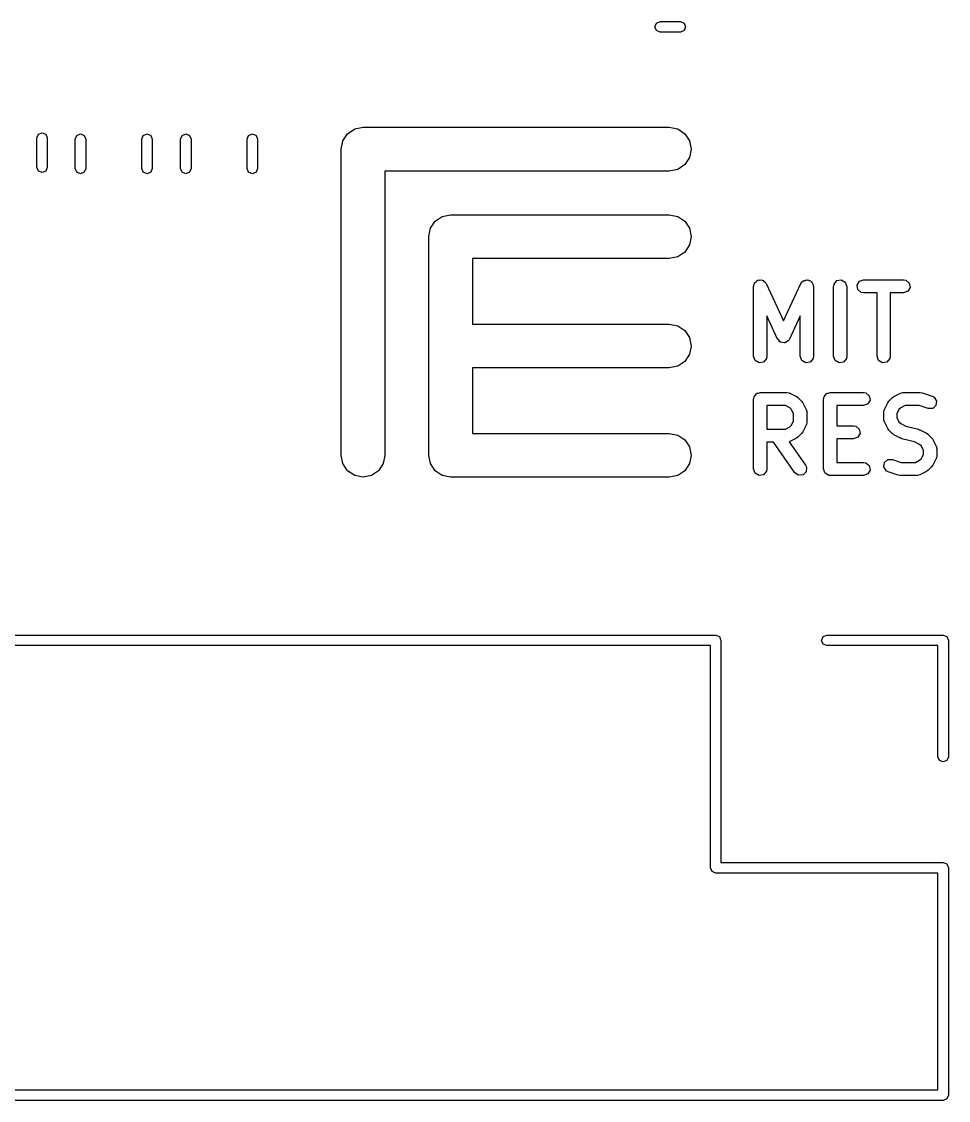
# Model space of a CAD drawing. Extents: x 131.4 to 171.3, y -117.7 to -82.5.
# Drawn here: x 147.31 to 157.9, y -117.67 to -105.34 of the extents above; entities that cross this region are included whole.
import ezdxf

# ---------------------------------------------------------------- set-up
doc = ezdxf.new("R2010")
doc.units = 0
doc.layers.add('BLACK', color=7, linetype='CONTINUOUS')

msp = doc.modelspace()

# ---------------------------------------------------------------- linework, layer by layer
at = {"layer": 'BLACK', "linetype": 'CONTINUOUS'}
for p, q in [((154.544, -105.4), (154.562, -105.358)), ((154.562, -105.442), (154.544, -105.4)), ((154.562, -105.358), (154.604, -105.34)), ((154.604, -105.46), (154.562, -105.442)), ((154.604, -105.34), (154.836, -105.34)), ((154.836, -105.34), (154.878, -105.358)), ((154.878, -105.442), (154.836, -105.46)), ((154.878, -105.358), (154.896, -105.4)), ((154.896, -105.4), (154.878, -105.442)), ((154.836, -105.46), (154.604, -105.46)), ((151.114, -106.568), (151.21, -106.549)), ((151.21, -106.549), (154.71, -106.549)), ((154.71, -106.549), (154.806, -106.568)), ((147.48, -106.671), (147.498, -106.629)), ((147.48, -107.006), (147.48, -106.671)), ((147.498, -106.629), (147.54, -106.611)), ((147.54, -106.611), (147.582, -106.629)), ((147.582, -106.629), (147.6, -106.671)), ((147.6, -106.671), (147.6, -107.006)), ((147.92, -106.685), (147.938, -106.642)), ((147.92, -107.02), (147.92, -106.685)), ((147.938, -106.642), (147.98, -106.625)), ((147.98, -106.625), (148.022, -106.642)), ((148.022, -106.642), (148.04, -106.685)), ((148.04, -106.685), (148.04, -107.02)), ((148.68, -106.685), (148.698, -106.642)), ((148.68, -107.02), (148.68, -106.685)), ((148.698, -106.642), (148.74, -106.625)), ((148.74, -106.625), (148.782, -106.642)), ((148.782, -106.642), (148.8, -106.685)), ((148.8, -106.685), (148.8, -107.02)), ((149.124, -106.685), (149.142, -106.642)), ((149.124, -107.02), (149.124, -106.685)), ((149.142, -106.642), (149.184, -106.625)), ((149.184, -106.625), (149.226, -106.642)), ((149.226, -106.642), (149.244, -106.685)), ((149.244, -106.685), (149.244, -107.02)), ((149.884, -106.685), (149.902, -106.642)), ((149.884, -107.02), (149.884, -106.685)), ((149.902, -106.642), (149.944, -106.625)), ((149.944, -106.625), (149.986, -106.642)), ((149.986, -106.642), (150.004, -106.685)), ((150.004, -106.685), (150.004, -107.02)), ((150.979, -106.703), (151.033, -106.622)), ((151.033, -106.622), (151.114, -106.568)), ((154.806, -106.568), (154.887, -106.622)), ((154.887, -106.622), (154.941, -106.703)), ((150.96, -106.799), (150.979, -106.703)), ((150.96, -110.299), (150.96, -106.799)), ((154.941, -106.703), (154.96, -106.799)), ((154.96, -106.799), (154.941, -106.894)), ((154.941, -106.894), (154.887, -106.975)), ((147.498, -107.049), (147.48, -107.006)), ((147.54, -107.066), (147.498, -107.049)), ((147.582, -107.049), (147.54, -107.066)), ((147.6, -107.006), (147.582, -107.049)), ((147.938, -107.063), (147.92, -107.02)), ((148.04, -107.02), (148.022, -107.063)), ((148.698, -107.063), (148.68, -107.02)), ((148.8, -107.02), (148.782, -107.063)), ((149.142, -107.063), (149.124, -107.02)), ((149.244, -107.02), (149.226, -107.063)), ((149.902, -107.063), (149.884, -107.02)), ((150.004, -107.02), (149.986, -107.063)), ((154.71, -107.049), (151.46, -107.049)), ((151.46, -107.049), (151.46, -110.299)), ((154.806, -107.03), (154.71, -107.049)), ((154.887, -106.975), (154.806, -107.03)), ((147.98, -107.08), (147.938, -107.063)), ((148.022, -107.063), (147.98, -107.08)), ((148.74, -107.08), (148.698, -107.063)), ((148.782, -107.063), (148.74, -107.08)), ((149.184, -107.08), (149.142, -107.063)), ((149.226, -107.063), (149.184, -107.08)), ((149.944, -107.08), (149.902, -107.063)), ((149.986, -107.063), (149.944, -107.08)), ((152.114, -107.568), (152.21, -107.549)), ((152.21, -107.549), (154.71, -107.549)), ((154.71, -107.549), (154.806, -107.568)), ((151.979, -107.703), (152.033, -107.622)), ((152.033, -107.622), (152.114, -107.568)), ((154.806, -107.568), (154.887, -107.622)), ((154.887, -107.622), (154.941, -107.703)), ((151.96, -107.799), (151.979, -107.703)), ((151.96, -110.299), (151.96, -107.799)), ((154.941, -107.703), (154.96, -107.799)), ((154.96, -107.799), (154.941, -107.894)), ((154.941, -107.894), (154.887, -107.975)), ((154.806, -108.03), (154.71, -108.049)), ((154.887, -107.975), (154.806, -108.03)), ((154.71, -108.049), (152.46, -108.049)), ((152.46, -108.049), (152.46, -108.799)), ((156.261, -108.299), (156.276, -108.292)), ((156.276, -108.292), (156.286, -108.295)), ((156.882, -108.309), (156.93, -108.292)), ((156.93, -108.292), (157.387, -108.292)), ((157.387, -108.292), (157.413, -108.296)), ((155.674, -108.367), (155.679, -108.341)), ((155.674, -109.167), (155.674, -108.367)), ((155.679, -108.341), (155.685, -108.334)), ((155.685, -108.334), (155.688, -108.324)), ((155.688, -108.324), (155.701, -108.315)), ((155.701, -108.315), (155.712, -108.302)), ((155.712, -108.302), (155.722, -108.3)), ((155.722, -108.3), (155.73, -108.294)), ((155.73, -108.294), (155.746, -108.296)), ((155.746, -108.296), (155.762, -108.293)), ((155.762, -108.293), (155.771, -108.298)), ((155.771, -108.298), (155.781, -108.299)), ((155.781, -108.299), (155.792, -108.311)), ((155.792, -108.311), (155.807, -108.319)), ((155.807, -108.319), (155.81, -108.328)), ((155.81, -108.328), (155.817, -108.335)), ((155.817, -108.335), (156.016, -108.761)), ((156.016, -108.761), (156.215, -108.335)), ((156.215, -108.335), (156.229, -108.314)), ((156.229, -108.314), (156.239, -108.31)), ((156.239, -108.31), (156.245, -108.302)), ((156.245, -108.302), (156.261, -108.299)), ((156.286, -108.295), (156.296, -108.293)), ((156.296, -108.293), (156.31, -108.301)), ((156.31, -108.301), (156.326, -108.305)), ((156.326, -108.305), (156.331, -108.314)), ((156.331, -108.314), (156.34, -108.319)), ((156.34, -108.319), (156.346, -108.334)), ((156.346, -108.334), (156.355, -108.348)), ((156.355, -108.348), (156.354, -108.358)), ((156.354, -108.358), (156.357, -108.367)), ((156.357, -108.367), (156.357, -109.167)), ((156.588, -108.367), (156.593, -108.341)), ((156.588, -109.167), (156.588, -108.367)), ((156.593, -108.341), (156.626, -108.302)), ((156.626, -108.302), (156.676, -108.293)), ((156.676, -108.293), (156.721, -108.319)), ((156.721, -108.319), (156.738, -108.367)), ((156.738, -108.367), (156.738, -109.167)), ((156.856, -108.354), (156.882, -108.309)), ((156.865, -108.404), (156.856, -108.354)), ((156.904, -108.437), (156.865, -108.404)), ((157.413, -108.296), (157.452, -108.329)), ((157.461, -108.38), (157.435, -108.424)), ((157.452, -108.329), (157.461, -108.38)), ((156.93, -108.442), (156.904, -108.437)), ((157.084, -108.442), (156.93, -108.442)), ((157.084, -109.167), (157.084, -108.442)), ((157.387, -108.442), (157.234, -108.442)), ((157.234, -108.442), (157.234, -109.167)), ((157.435, -108.424), (157.387, -108.442)), ((155.948, -108.97), (155.824, -108.705)), ((155.824, -108.705), (155.824, -109.167)), ((156.207, -108.705), (156.084, -108.97)), ((156.207, -109.167), (156.207, -108.705)), ((152.46, -108.799), (154.71, -108.799)), ((154.71, -108.799), (154.806, -108.818)), ((154.806, -108.818), (154.887, -108.872)), ((154.887, -108.872), (154.941, -108.953)), ((154.941, -108.953), (154.96, -109.049)), ((155.962, -108.984), (155.948, -108.97)), ((155.973, -109), (155.962, -108.984)), ((155.979, -109.002), (155.973, -109)), ((155.984, -109.006), (155.979, -109.002)), ((156.004, -109.008), (155.984, -109.006)), ((156.022, -109.013), (156.004, -109.008)), ((156.028, -109.01), (156.022, -109.013)), ((156.035, -109.011), (156.028, -109.01)), ((156.051, -109), (156.035, -109.011)), ((156.069, -108.991), (156.051, -109)), ((156.075, -108.983), (156.069, -108.991)), ((156.077, -108.981), (156.075, -108.983)), ((156.078, -108.978), (156.077, -108.981)), ((156.084, -108.97), (156.078, -108.978)), ((154.941, -109.144), (154.887, -109.225)), ((154.96, -109.049), (154.941, -109.144)), ((154.887, -109.225), (154.806, -109.28)), ((155.692, -109.215), (155.674, -109.167)), ((155.736, -109.241), (155.692, -109.215)), ((155.787, -109.232), (155.736, -109.241)), ((155.82, -109.193), (155.787, -109.232)), ((155.824, -109.167), (155.82, -109.193)), ((156.225, -109.215), (156.207, -109.167)), ((156.269, -109.241), (156.225, -109.215)), ((156.32, -109.232), (156.269, -109.241)), ((156.353, -109.193), (156.32, -109.232)), ((156.357, -109.167), (156.353, -109.193)), ((156.606, -109.215), (156.588, -109.167)), ((156.65, -109.241), (156.606, -109.215)), ((156.701, -109.232), (156.65, -109.241)), ((156.734, -109.193), (156.701, -109.232)), ((156.738, -109.167), (156.734, -109.193)), ((157.101, -109.215), (157.084, -109.167)), ((157.146, -109.241), (157.101, -109.215)), ((157.196, -109.232), (157.146, -109.241)), ((157.229, -109.193), (157.196, -109.232)), ((157.234, -109.167), (157.229, -109.193)), ((154.71, -109.299), (152.46, -109.299)), ((152.46, -109.299), (152.46, -110.049)), ((154.806, -109.28), (154.71, -109.299)), ((155.674, -109.655), (155.676, -109.645)), ((155.675, -109.642), (155.677, -109.639)), ((155.676, -109.645), (155.675, -109.642)), ((155.677, -109.639), (155.679, -109.629)), ((155.679, -109.629), (155.691, -109.614)), ((155.691, -109.614), (155.701, -109.597)), ((155.701, -109.597), (155.707, -109.595)), ((155.707, -109.595), (155.712, -109.59)), ((155.712, -109.59), (155.731, -109.587)), ((155.731, -109.587), (155.749, -109.58)), ((155.749, -109.58), (156.054, -109.58)), ((156.054, -109.58), (156.08, -109.584)), ((156.08, -109.584), (156.083, -109.587)), ((156.083, -109.587), (156.087, -109.588)), ((156.087, -109.588), (156.164, -109.626)), ((156.164, -109.626), (156.182, -109.639)), ((156.182, -109.639), (156.183, -109.64)), ((156.183, -109.64), (156.221, -109.678)), ((156.474, -109.655), (156.476, -109.645)), ((156.475, -109.642), (156.477, -109.639)), ((156.476, -109.645), (156.475, -109.642)), ((156.477, -109.639), (156.479, -109.629)), ((156.479, -109.629), (156.491, -109.614)), ((156.491, -109.614), (156.501, -109.597)), ((156.501, -109.597), (156.507, -109.595)), ((156.507, -109.595), (156.512, -109.59)), ((156.512, -109.59), (156.531, -109.587)), ((156.531, -109.587), (156.549, -109.58)), ((156.549, -109.58), (156.93, -109.58)), ((156.93, -109.58), (156.956, -109.584)), ((156.956, -109.584), (156.995, -109.617)), ((156.995, -109.617), (157.004, -109.668)), ((157.22, -109.678), (157.258, -109.64)), ((157.258, -109.64), (157.276, -109.627)), ((157.276, -109.627), (157.278, -109.626)), ((157.278, -109.626), (157.354, -109.588)), ((157.354, -109.588), (157.379, -109.58)), ((157.379, -109.58), (157.383, -109.581)), ((157.383, -109.581), (157.387, -109.58)), ((157.387, -109.58), (157.578, -109.58)), ((157.578, -109.58), (157.6, -109.584)), ((157.6, -109.584), (157.601, -109.584)), ((157.601, -109.584), (157.716, -109.622)), ((157.716, -109.622), (157.739, -109.634)), ((157.739, -109.634), (157.765, -109.678)), ((155.674, -110.455), (155.674, -109.655)), ((156.036, -109.73), (155.824, -109.73)), ((155.824, -109.73), (155.824, -109.999)), ((156.086, -109.755), (156.036, -109.73)), ((156.107, -109.776), (156.086, -109.755)), ((156.221, -109.678), (156.234, -109.696)), ((156.234, -109.696), (156.235, -109.698)), ((156.235, -109.698), (156.273, -109.774)), ((156.474, -110.455), (156.474, -109.655)), ((156.93, -109.73), (156.624, -109.73)), ((156.624, -109.73), (156.624, -109.961)), ((156.978, -109.712), (156.93, -109.73)), ((157.004, -109.668), (156.978, -109.712)), ((157.168, -109.774), (157.206, -109.698)), ((157.206, -109.698), (157.219, -109.68)), ((157.219, -109.68), (157.22, -109.678)), ((157.355, -109.755), (157.335, -109.776)), ((157.405, -109.73), (157.355, -109.755)), ((157.566, -109.73), (157.405, -109.73)), ((157.668, -109.764), (157.566, -109.73)), ((157.72, -109.763), (157.668, -109.764)), ((157.758, -109.729), (157.72, -109.763)), ((157.765, -109.678), (157.758, -109.729)), ((156.131, -109.825), (156.107, -109.776)), ((156.131, -109.904), (156.131, -109.825)), ((156.273, -109.774), (156.281, -109.799)), ((156.281, -109.799), (156.28, -109.803)), ((156.28, -109.803), (156.281, -109.807)), ((156.281, -109.807), (156.281, -109.922)), ((157.16, -109.807), (157.164, -109.782)), ((157.16, -109.883), (157.16, -109.807)), ((157.161, -109.888), (157.16, -109.883)), ((157.16, -109.892), (157.161, -109.888)), ((157.168, -109.917), (157.16, -109.892)), ((157.164, -109.782), (157.167, -109.778)), ((157.167, -109.778), (157.168, -109.774)), ((157.335, -109.776), (157.31, -109.825)), ((157.31, -109.825), (157.31, -109.866)), ((157.31, -109.866), (157.335, -109.915)), ((155.824, -109.999), (156.036, -109.999)), ((156.036, -109.999), (156.086, -109.974)), ((156.086, -109.974), (156.107, -109.953)), ((156.107, -109.953), (156.131, -109.904)), ((156.273, -109.955), (156.235, -110.031)), ((156.274, -109.951), (156.273, -109.955)), ((156.277, -109.947), (156.274, -109.951)), ((156.281, -109.922), (156.277, -109.947)), ((156.624, -109.961), (156.816, -109.961)), ((156.816, -109.961), (156.841, -109.965)), ((156.841, -109.965), (156.881, -109.998)), ((156.881, -109.998), (156.89, -110.049)), ((157.206, -109.993), (157.168, -109.917)), ((157.207, -109.994), (157.206, -109.993)), ((157.22, -110.013), (157.207, -109.994)), ((157.258, -110.051), (157.22, -110.013)), ((157.335, -109.915), (157.355, -109.936)), ((157.355, -109.936), (157.413, -109.965)), ((157.413, -109.965), (157.558, -110.001)), ((157.558, -110.001), (157.57, -110.006)), ((157.57, -110.006), (157.573, -110.007)), ((157.573, -110.007), (157.649, -110.045)), ((152.46, -110.049), (154.71, -110.049)), ((154.71, -110.049), (154.806, -110.068)), ((154.806, -110.068), (154.887, -110.122)), ((154.887, -110.122), (154.941, -110.203)), ((156.087, -110.141), (156.08, -110.143)), ((156.164, -110.103), (156.087, -110.141)), ((156.165, -110.102), (156.164, -110.103)), ((156.183, -110.089), (156.165, -110.102)), ((156.221, -110.051), (156.183, -110.089)), ((156.222, -110.049), (156.221, -110.051)), ((156.235, -110.031), (156.222, -110.049)), ((156.816, -110.111), (156.624, -110.111)), ((156.624, -110.111), (156.624, -110.38)), ((156.864, -110.093), (156.816, -110.111)), ((156.89, -110.049), (156.864, -110.093)), ((157.26, -110.051), (157.258, -110.051)), ((157.278, -110.065), (157.26, -110.051)), ((157.354, -110.103), (157.278, -110.065)), ((157.357, -110.103), (157.354, -110.103)), ((157.369, -110.109), (157.357, -110.103)), ((157.513, -110.145), (157.369, -110.109)), ((157.649, -110.045), (157.667, -110.058)), ((157.667, -110.058), (157.669, -110.059)), ((157.669, -110.059), (157.707, -110.097)), ((157.707, -110.097), (157.72, -110.115)), ((157.72, -110.115), (157.721, -110.117)), ((157.721, -110.117), (157.759, -110.193)), ((154.941, -110.203), (154.96, -110.299)), ((155.901, -110.149), (155.824, -110.149)), ((155.824, -110.149), (155.824, -110.455)), ((156.145, -110.498), (155.901, -110.149)), ((156.08, -110.143), (156.268, -110.412)), ((157.571, -110.174), (157.513, -110.145)), ((157.592, -110.195), (157.571, -110.174)), ((157.617, -110.244), (157.592, -110.195)), ((157.617, -110.285), (157.617, -110.244)), ((157.759, -110.193), (157.767, -110.218)), ((157.767, -110.218), (157.765, -110.222)), ((157.765, -110.222), (157.767, -110.226)), ((157.767, -110.226), (157.767, -110.303)), ((150.979, -110.394), (150.96, -110.299)), ((151.46, -110.299), (151.441, -110.394)), ((151.979, -110.394), (151.96, -110.299)), ((154.96, -110.299), (154.941, -110.394)), ((156.624, -110.38), (156.93, -110.38)), ((156.93, -110.38), (156.956, -110.384)), ((156.956, -110.384), (156.995, -110.417)), ((157.161, -110.432), (157.169, -110.381)), ((157.169, -110.381), (157.207, -110.347)), ((157.207, -110.347), (157.259, -110.346)), ((157.259, -110.346), (157.361, -110.38)), ((157.361, -110.38), (157.522, -110.38)), ((157.522, -110.38), (157.571, -110.355)), ((157.571, -110.355), (157.592, -110.334)), ((157.592, -110.334), (157.617, -110.285)), ((157.759, -110.336), (157.721, -110.412)), ((157.76, -110.332), (157.759, -110.336)), ((157.762, -110.328), (157.76, -110.332)), ((157.767, -110.303), (157.762, -110.328)), ((151.033, -110.475), (150.979, -110.394)), ((151.114, -110.53), (151.033, -110.475)), ((151.387, -110.475), (151.306, -110.53)), ((151.441, -110.394), (151.387, -110.475)), ((152.033, -110.475), (151.979, -110.394)), ((152.114, -110.53), (152.033, -110.475)), ((154.887, -110.475), (154.806, -110.53)), ((154.941, -110.394), (154.887, -110.475)), ((155.692, -110.503), (155.674, -110.455)), ((155.736, -110.529), (155.692, -110.503)), ((155.82, -110.481), (155.787, -110.52)), ((155.824, -110.455), (155.82, -110.481)), ((156.187, -110.527), (156.145, -110.498)), ((156.274, -110.487), (156.238, -110.523)), ((156.268, -110.412), (156.279, -110.436)), ((156.279, -110.436), (156.274, -110.487)), ((156.481, -110.473), (156.474, -110.455)), ((156.484, -110.492), (156.481, -110.473)), ((156.489, -110.497), (156.484, -110.492)), ((156.492, -110.503), (156.489, -110.497)), ((156.509, -110.513), (156.492, -110.503)), ((156.978, -110.512), (156.93, -110.53)), ((157.004, -110.468), (156.978, -110.512)), ((156.995, -110.417), (157.004, -110.468)), ((157.188, -110.476), (157.161, -110.432)), ((157.211, -110.488), (157.188, -110.476)), ((157.325, -110.526), (157.211, -110.488)), ((157.649, -110.484), (157.573, -110.522)), ((157.65, -110.483), (157.649, -110.484)), ((157.669, -110.47), (157.65, -110.483)), ((157.707, -110.432), (157.669, -110.47)), ((157.708, -110.43), (157.707, -110.432)), ((157.721, -110.412), (157.708, -110.43)), ((151.21, -110.549), (151.114, -110.53)), ((151.306, -110.53), (151.21, -110.549)), ((152.21, -110.549), (152.114, -110.53)), ((154.71, -110.549), (152.21, -110.549)), ((154.806, -110.53), (154.71, -110.549)), ((155.787, -110.52), (155.736, -110.529)), ((156.238, -110.523), (156.187, -110.527)), ((156.524, -110.525), (156.509, -110.513)), ((156.533, -110.527), (156.524, -110.525)), ((156.536, -110.529), (156.533, -110.527)), ((156.539, -110.528), (156.536, -110.529)), ((156.549, -110.53), (156.539, -110.528)), ((156.93, -110.53), (156.549, -110.53)), ((157.327, -110.526), (157.325, -110.526)), ((157.349, -110.53), (157.327, -110.526)), ((157.54, -110.53), (157.349, -110.53)), ((157.544, -110.528), (157.54, -110.53)), ((157.548, -110.529), (157.544, -110.528)), ((157.573, -110.522), (157.548, -110.529)), ((142.48, -112.354), (155.24, -112.354)), ((155.24, -112.354), (155.282, -112.371)), ((156.468, -112.371), (156.51, -112.354)), ((156.51, -112.354), (157.84, -112.354)), ((157.84, -112.354), (157.882, -112.371)), ((155.18, -112.474), (142.54, -112.474)), ((155.18, -115.014), (155.18, -112.474)), ((155.282, -112.371), (155.3, -112.414)), ((155.3, -112.414), (155.3, -114.954)), ((156.45, -112.414), (156.468, -112.371)), ((156.468, -112.456), (156.45, -112.414)), ((156.51, -112.474), (156.468, -112.456)), ((157.78, -112.474), (156.51, -112.474)), ((157.78, -113.744), (157.78, -112.474)), ((157.882, -112.371), (157.9, -112.414)), ((157.9, -112.414), (157.9, -113.744)), ((157.798, -113.786), (157.78, -113.744)), ((157.84, -113.804), (157.798, -113.786)), ((157.882, -113.786), (157.84, -113.804)), ((157.9, -113.744), (157.882, -113.786)), ((155.198, -115.056), (155.18, -115.014)), ((155.24, -115.074), (155.198, -115.056)), ((157.78, -115.074), (155.24, -115.074)), ((155.3, -114.954), (157.84, -114.954)), ((157.78, -117.554), (157.78, -115.074)), ((157.84, -114.954), (157.882, -114.971)), ((157.882, -114.971), (157.9, -115.014)), ((157.9, -115.014), (157.9, -117.614)), ((142.54, -117.554), (157.78, -117.554)), ((157.882, -117.656), (157.84, -117.674)), ((157.9, -117.614), (157.882, -117.656)), ((157.84, -117.674), (142.48, -117.674))]:
    msp.add_line(p, q, dxfattribs=at)

doc.saveas('drawing.dxf')
